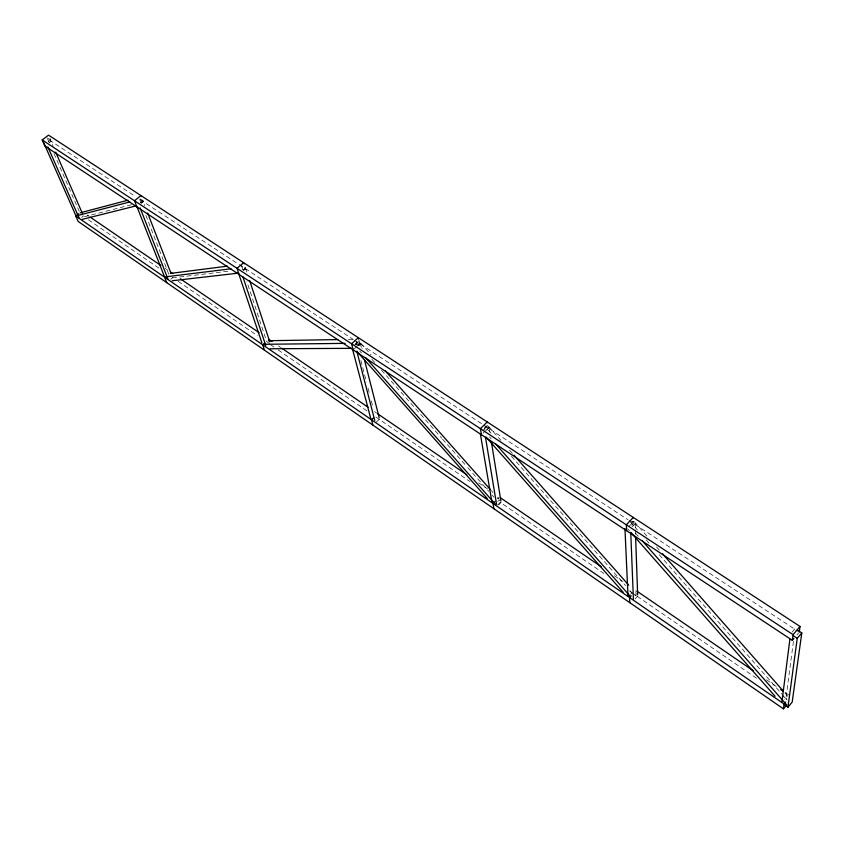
<?xml version="1.0" encoding="UTF-8"?>
<svg xmlns="http://www.w3.org/2000/svg" width="844" height="844" viewBox="0 0 844 844"><rect width="100%" height="100%" fill="white"/><g stroke="black" fill="none" stroke-linecap="round" stroke-linejoin="round"><path stroke-width="0.63" stroke-dasharray="4.22 3.17" d="M793.434 641.366L786.017 697.882L784.614 699.581M796.947 634.878L798.487 633.053M792.083 632.114L795.122 628.527M634.867 595.885L636.555 594.028L634.815 592.066M635.163 598.913L637.695 596.128M630.584 594.26L632.272 592.414M632.103 526.825L635.131 523.586L632.219 521.676M629.36 526.118L633.907 521.254L647.802 537.058M631.776 525.211L633.496 523.375L633.285 517.435M498.614 504.976L501.125 502.444M497.549 498.867L499.374 497.032M497.506 505.092L500.228 502.338L603.798 573.414M483.359 429.965L487.853 425.555L500.903 440.336M483.127 433.046L485.68 430.546M486.534 429.712L488.233 428.035L487.252 421.968M486.45 430.472L489.14 427.834L486.07 425.819M376.245 422.137L379.536 419.035M355.25 344.12L358.911 341.071L371.096 354.839M354.48 345.091L358.911 341.071M354.142 349.036L357.012 346.42M357.582 345.692L360.23 343.286L357.508 341.493M357.972 345.903L359.734 344.299L357.603 341.292M242.956 270.291L245.562 268.075L242.523 266.082M243.547 270.629L245.667 268.856L244.053 263.929M170.752 279.301L172.756 277.623M140.336 202.771L142.889 200.735L144.799 205.651M141.085 203.225L142.784 201.864L140.03 198.14M141.518 203.193L143.353 201.716L140.98 195.576M81.541 217.488L83.493 215.948M48.351 141.665L50.44 140.093L53.056 146.107M49.395 142.604L51.199 141.233L135.673 196.673M487.853 425.555L485.3 426.737L491.398 433.647M497.496 501.199L499.933 500.386M131.432 204.754L83.482 216.95L81.108 213.817M140.262 202.507L142.784 201.864M631.66 521.803L633.907 521.254M172.271 277.908L228.334 271.188M242.682 269.468L245.287 269.162L243.188 266.261M348.319 339.415L353.562 339.32M355.788 344.341L359.734 344.299M47.148 137.931L50.44 140.093M140.157 198.941L142.889 200.735M140.062 199.553L237.966 263.803M239.074 264.52L353.298 339.488M354.396 340.206L627.999 519.756M629.096 520.484L798.16 631.428M87.143 215.03L89.316 216.518M165.213 268.445L167.386 269.932M278.531 345.956L280.683 347.433M374.525 411.629L376.688 413.106M478.738 482.926L487.431 488.866M614.295 575.661L622.967 581.59M766.584 679.842L777.472 687.28M785.089 692.491L790.533 696.216M269.637 343.645L266.736 341.651L246.881 281.664M88.42 219.756L159.78 268.719M178.19 281.358L257.568 335.817M270.607 344.774L273.867 347.011M278.203 349.986L367.203 411.06M375.886 417.02L469.96 481.565M629.698 591.19L631.85 592.667M632.926 593.406L636.165 595.632L635.975 590.494M637.252 596.37L757.395 678.819M783.369 696.638L788.781 700.351M491.229 490.554L492.97 492.516M497.316 497.432L499.068 499.405M357.012 342.516L362.245 348.424M371.845 359.27L375.337 363.205M381.446 370.105L441.655 438.12M442.53 439.102L466.954 466.7M467.829 467.681L481.797 483.454M482.662 484.435L488.771 491.335M492.263 495.28L494.004 497.253M359.713 350.998L361.454 352.971M509.597 450.19L513.078 454.135M511.443 456.34L625.562 585.62M629.919 590.557L633.401 594.503M489.457 436.875L491.197 438.848M656.484 546.933L659.966 550.879M785.047 693.061L788.518 697.017M630.531 522.088L637.484 529.99M646.188 539.875L650.534 544.823M659.227 554.708L787.083 700.003M635.448 533.039L638.929 536.995M627.736 528.893L629.466 530.865M47.675 139.133L49.258 142.752M53.995 153.587L79.262 211.369M49.87 138.184L51.199 141.233M139.724 199.553L140.663 201.969M145.843 215.283L168.927 274.553M241.511 265.417L243.167 270.418M245.562 268.075L247.208 273.076M356.02 341.567L356.991 345.354M360.905 360.515L366.444 381.984M368.068 388.303L369.704 394.612M371.328 400.932L372.964 407.251M360.23 343.286L361.517 348.329M358.637 338.898L359.892 343.814M484.445 427.043L484.867 429.617M489.14 427.834L489.974 432.983M635.131 523.586L635.31 528.766M635.353 530.064L635.543 535.244"/><path stroke-width="1.27" d="M781.955 701.68L789.9 639.119M78.756 213.669L75.781 216.011L78.186 221.455L783.443 708.854L784.076 704.012L785.69 702.06M792.347 640.332L793.086 634.677L800.028 626.448L48.541 135.145L42.2 139.935L44.88 146.023L792.347 640.332L793.877 638.518M642.411 540.951L786.882 705.099L784.867 705.109L787.948 707.23L797.242 638.307L801.8 632.905L797.981 630.394M799.257 632.145L800.028 626.448M801.8 632.905L792.178 702.102L787.948 707.23M783.443 708.854L785.848 705.953M631.154 595.78L629.55 597.541L629.772 602.658M633.285 517.435L626.364 524.831L626.617 530.739M494.816 501.631L493.001 503.467L493.888 508.753M487.252 421.968L480.405 428.657L481.428 434.713M373.28 418.054L371.487 419.742L372.9 425.133M358.32 337.674L351.579 343.782L353.182 349.901M264.404 343.202L262.642 344.753L264.467 350.197M243.652 262.695L237.027 268.308L239.084 274.448M140.98 195.576L134.502 200.756L136.907 206.875M80.317 212.772L128.045 200.186M77.69 215.515L129.987 201.927M82.09 219.398L136.032 205.894M170.361 273.424L227.5 266.145M165.076 276.906L230.971 268.803M172.187 280.767L238.356 273.139M268.339 340.723L337.832 339.583M264.277 344.299L345.228 343.371M270.175 348.762L352.697 348.329M42.2 139.935L793.086 634.677M793.423 635.796L797.242 638.307M90.392 217.256L160.877 265.48M170.636 272.158L172.798 273.625M180.352 278.794L259.108 332.673M268.814 339.32L272.053 341.535M281.759 348.171L368.058 407.209M377.764 413.845L466.795 474.75M500.45 497.781L601.287 566.757M637.062 591.233L753.523 670.906M780.732 689.516L782.915 691.004M75.781 216.011L784.076 704.012M385.022 370.569L490.353 489.573M365.811 357.888L495.744 504.617M356.97 351.452L487.21 498.498M513.943 455.116L628.727 585.166M495.555 443.775L630.584 596.697M486.06 437.055L623.083 592.203M662.572 553.843L783.306 691.088M631.196 532.838L775.056 696.247M42.991 141.085L76.414 216.845M47.855 146.856L79.062 217.826M55.683 152.131L82.438 213.543M136.897 206.569L164.475 276.653M164.58 277.191L166.722 282.645M140.072 207.824L167.956 279.037M147.658 213.026L170.984 273.266M238.841 274.089L261.84 342.727M242.882 276.758L265.712 345.386M249.666 280.567L269.774 341.809M352.592 349.353L370.79 418.698M356.79 351.083L374.768 420.396M364.418 359.692L379.22 417.78M480.394 434.006L491.915 502.074M485.5 437.371L496.515 504.111M491.419 441.982L500.914 501.157M624.95 528.555L627.989 595.716M630.742 532.395L633.422 599.451M635.637 537.828L637.653 594.83"/></g></svg>
